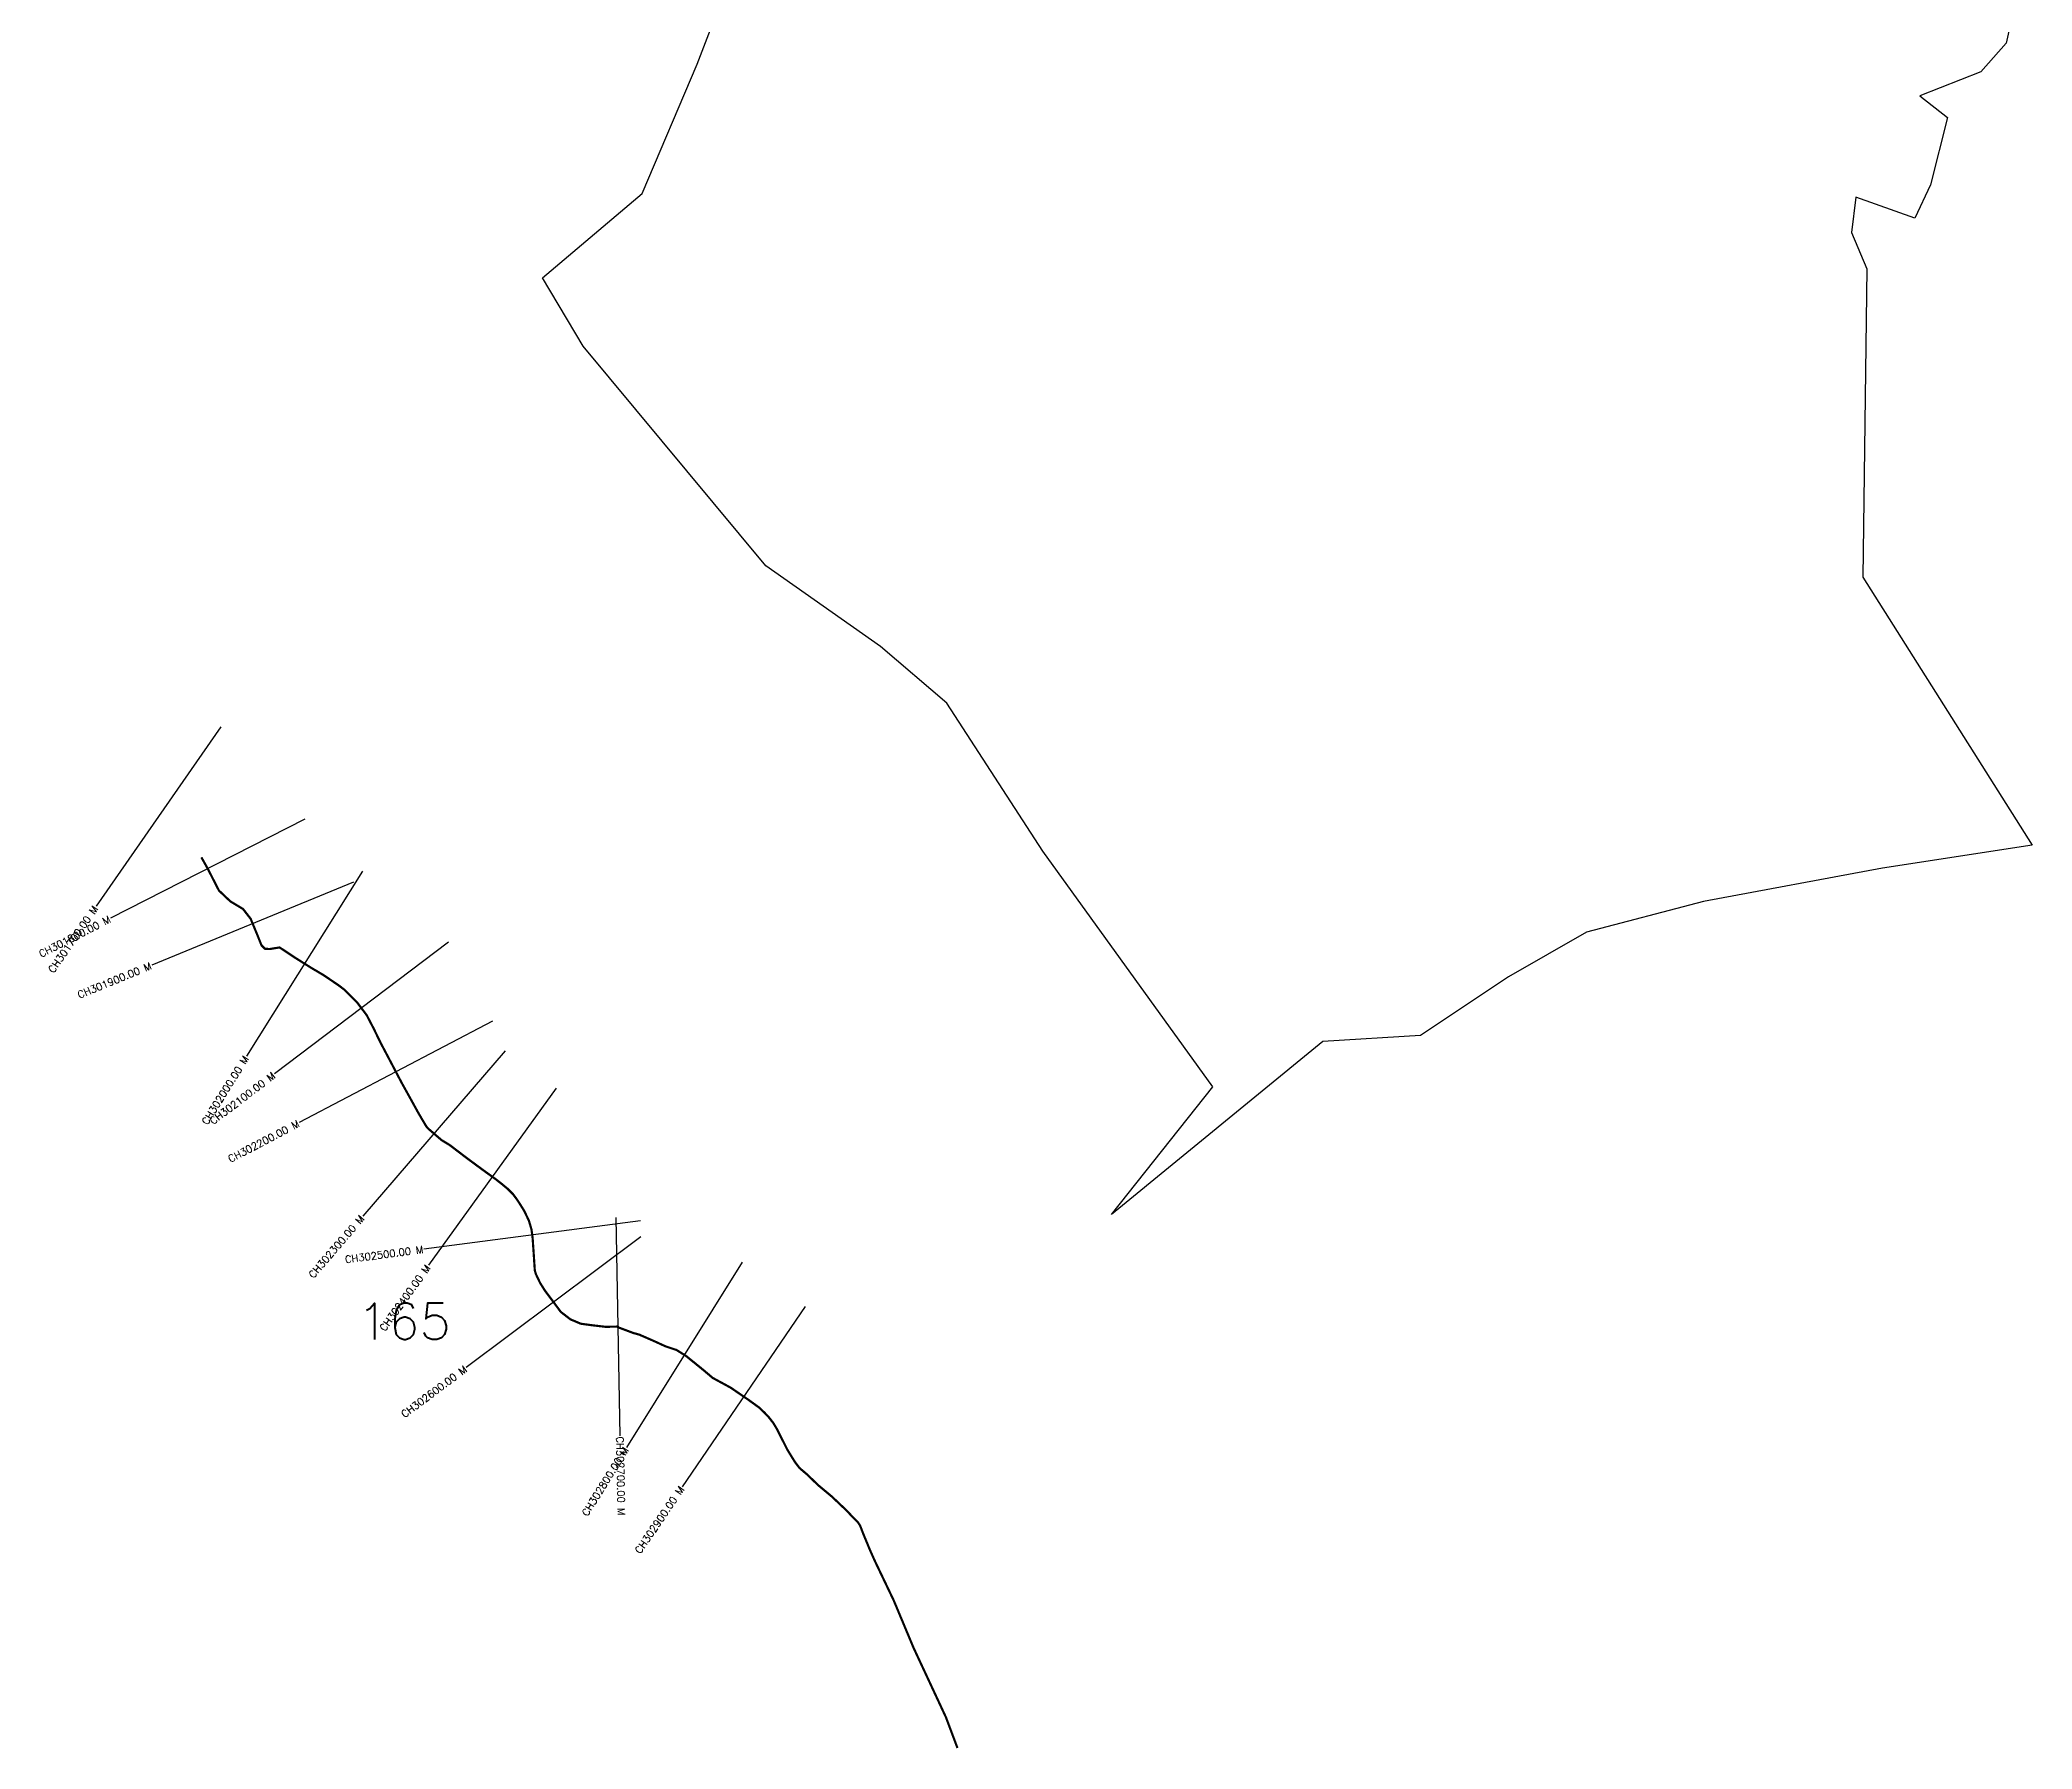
# Model space of a CAD drawing. Extents: x 283778 to 286555, y 2014371 to 2019069.
# Drawn here: x 283778 to 286517, y 2014371 to 2016720 of the extents above; entities that cross this region are included whole.
import ezdxf
from ezdxf.enums import TextEntityAlignment as Align

# ---------------------------------------------------------------- set-up
doc = ezdxf.new("R2010")
doc.units = ezdxf.units.MI
doc.header["$MEASUREMENT"] = 0
for name, color, linetype in [('ARTIFICIALLY PROTECTED', 4, 'Continuous'), ('CS', 134, 'Continuous'), ('CSMark', 6, 'Continuous'), ('village', 3, 'Continuous')]:
    doc.layers.add(name, color=color, linetype=linetype)
doc.styles.get("Standard").update_dxf_attribs({"font": 'simplex.shx'})

msp = doc.modelspace()

# ---------------------------------------------------------------- linework, layer by layer
at = {"layer": 'ARTIFICIALLY PROTECTED', "const_width": 3, "flags": 128}
msp.add_lwpolyline([(284000.1, 2015596.4), (284008.8, 2015580.9), (284024.2, 2015550.8), (284039.8, 2015536), (284057.3, 2015525.5), (284067.8, 2015512), (284076.1, 2015492), (284082.8, 2015475.4), (284087.4, 2015470.8), (284094.1, 2015470.4), (284107.6, 2015472.6), (284129.3, 2015458.2), (284151.2, 2015444.5), (284168.1, 2015434.5), (284188.5, 2015420.7), (284196, 2015415), (284205.4, 2015405.8), (284214.4, 2015396.7), (284227.3, 2015379.6), (284236.9, 2015361.2), (284246.5, 2015341.4), (284257.1, 2015321.4), (284275.4, 2015286.6), (284286.9, 2015265.9), (284298.7, 2015244.5), (284309, 2015227.1), (284310.8, 2015224.8), (284314.1, 2015221.7), (284330.4, 2015207.7), (284341.2, 2015201.2), (284364.7, 2015183.3), (284386.4, 2015167.3), (284404.8, 2015154), (284411.6, 2015148.7), (284421.1, 2015140.9), (284428.4, 2015133.6), (284433.3, 2015127.1), (284437.2, 2015121.2), (284443.8, 2015110.7), (284450.3, 2015097.1), (284453.9, 2015084.9), (284455.4, 2015073.4), (284456.9, 2015051.7), (284458.4, 2015028.9), (284459.7, 2015024.2), (284462.5, 2015018.2), (284464.2, 2015014.7), (284465.9, 2015011.2), (284468.6, 2015006.9), (284472.8, 2015000.3), (284485.7, 2014983.1), (284494.2, 2014971.7), (284507.4, 2014961.5), (284521.6, 2014955.5), (284535.5, 2014953.6), (284555.9, 2014951.2), (284572.6, 2014951.6), (284572.9, 2014950.6), (284593.9, 2014942.7), (284601.8, 2014940.6), (284623.1, 2014931.3), (284638.1, 2014924.4), (284653.2, 2014919.4), (284666, 2014911.4), (284673.7, 2014905.2), (284690.1, 2014891.9), (284703, 2014881), (284727.7, 2014867.6), (284752.1, 2014850.9), (284767.3, 2014839.9), (284774.7, 2014832.7), (284780.2, 2014826.8), (284786.1, 2014819.3), (284791.3, 2014810.7), (284805.6, 2014782.3), (284816.1, 2014765.3), (284822.4, 2014757.1), (284833.1, 2014748), (284847.6, 2014733.9), (284866.8, 2014717.9), (284887.5, 2014698.3), (284893.6, 2014691.7), (284902.8, 2014682.3), (284905.6, 2014678), (284909.9, 2014666.8), (284918.8, 2014645.3), (284925.5, 2014630.2), (284951.8, 2014575.2), (284979.1, 2014510), (285023.5, 2014414.8), (285039.4, 2014372.4)], dxfattribs=at)
at = {"layer": 'CS'}
for p, q in [((284026.7, 2015775.6), (283855.4, 2015529.2)), ((284142.4, 2015649), (283875.2, 2015512.6)), ((284221.4, 2015577.5), (284062.2, 2015323.2)), ((284209.3, 2015562.3), (283931.8, 2015448.4)), ((284339.6, 2015479.8), (284100.5, 2015298.7)), ((284400.4, 2015371.1), (284134.7, 2015231.9)), ((284417.7, 2015330.5), (284221.8, 2015103.3)), ((284487.7, 2015279.2), (284312.3, 2015035.8)), ((284569.7, 2015101.5), (284575.4, 2014801.6)), ((284603.6, 2015097.1), (284306.1, 2015057.9)), ((284604.3, 2015074.9), (284364.1, 2014895.2)), ((284743.4, 2015039.9), (284584.5, 2014785.4)), ((284830, 2014979.3), (284661, 2014731.5))]:
    msp.add_line(p, q, dxfattribs=at)
at = {"layer": 'village', "color": 6}
msp.add_polyline3d([(286512.7, 2016858, 0), (286480.8, 2016715.5, 0), (286446.2, 2016675.8, 0), (286362.5, 2016642.9, 0), (286400.3, 2016613, 0), (286376.8, 2016520.8, 0), (286355.6, 2016474.7, 0), (286274.3, 2016503.5, 0), (286268.4, 2016455.3, 0), (286289.6, 2016405.1, 0), (286284, 2015981.3, 0), (286516.7, 2015613.3, 0), (286311.1, 2015581.5, 0), (286065.1, 2015535.7, 0), (285904, 2015493.5, 0), (285796.8, 2015432.2, 0), (285676, 2015351.6, 0), (285541.6, 2015343.3, 0), (285251.2, 2015105.8, 0), (285390.6, 2015280.9, 0), (285156.7, 2015604.8, 0), (285024.7, 2015808.2, 0), (284933.6, 2015886, 0), (284776.2, 2015997.1, 0), (284525.1, 2016299, 0), (284468.9, 2016392.9, 0), (284606.1, 2016508.8, 0), (284681.7, 2016686.3, 0), (284889.4, 2017227.8, 0)], dxfattribs=at)

# ---------------------------------------------------------------- texts
at = {"insert": (284214.4, 2014983.7), "char_height": 50, "attachment_point": 1}
msp.add_mtext_dynamic_manual_height_columns('165', width=84.374, gutter_width=1, heights=[74.2], dxfattribs=at)
at = {"layer": 'CSMark'}
for s, rotation, p in [('CH301800.00 M', 27.0383, (283874.3, 2015512.2)), ('CH301700.00 M', 55.1882, (283854.8, 2015528.4)), ('CH301900.00 M', 22.3139, (283930.9, 2015448)), ('CH302000.00 M', 57.9536, (284061.7, 2015322.4)), ('CH302100.00 M', 37.1322, (284099.7, 2015298.1)), ('CH302200.00 M', 27.6516, (284133.8, 2015231.4)), ('CH302300.00 M', 49.2296, (284221.1, 2015102.5)), ('CH302500.00 M', 7.5028, (284305.1, 2015057.8)), ('CH302400.00 M', 54.2151, (284311.7, 2015035)), ('CH302600.00 M', 36.8089, (284363.3, 2014894.6)), ('CH302800.00 M', 58.0249, (284584, 2014784.6)), ('CH302900.00 M', 55.7066, (284660.4, 2014730.7))]:
    msp.add_text(s, height=10, rotation=rotation, dxfattribs=at).set_placement(p, align=Align.MIDDLE_RIGHT)
msp.add_text('CH302700.00 M', height=10, rotation=271.0832, dxfattribs=at).set_placement((284575.4, 2014800.6), align=Align.MIDDLE_LEFT)

doc.saveas('drawing.dxf')
